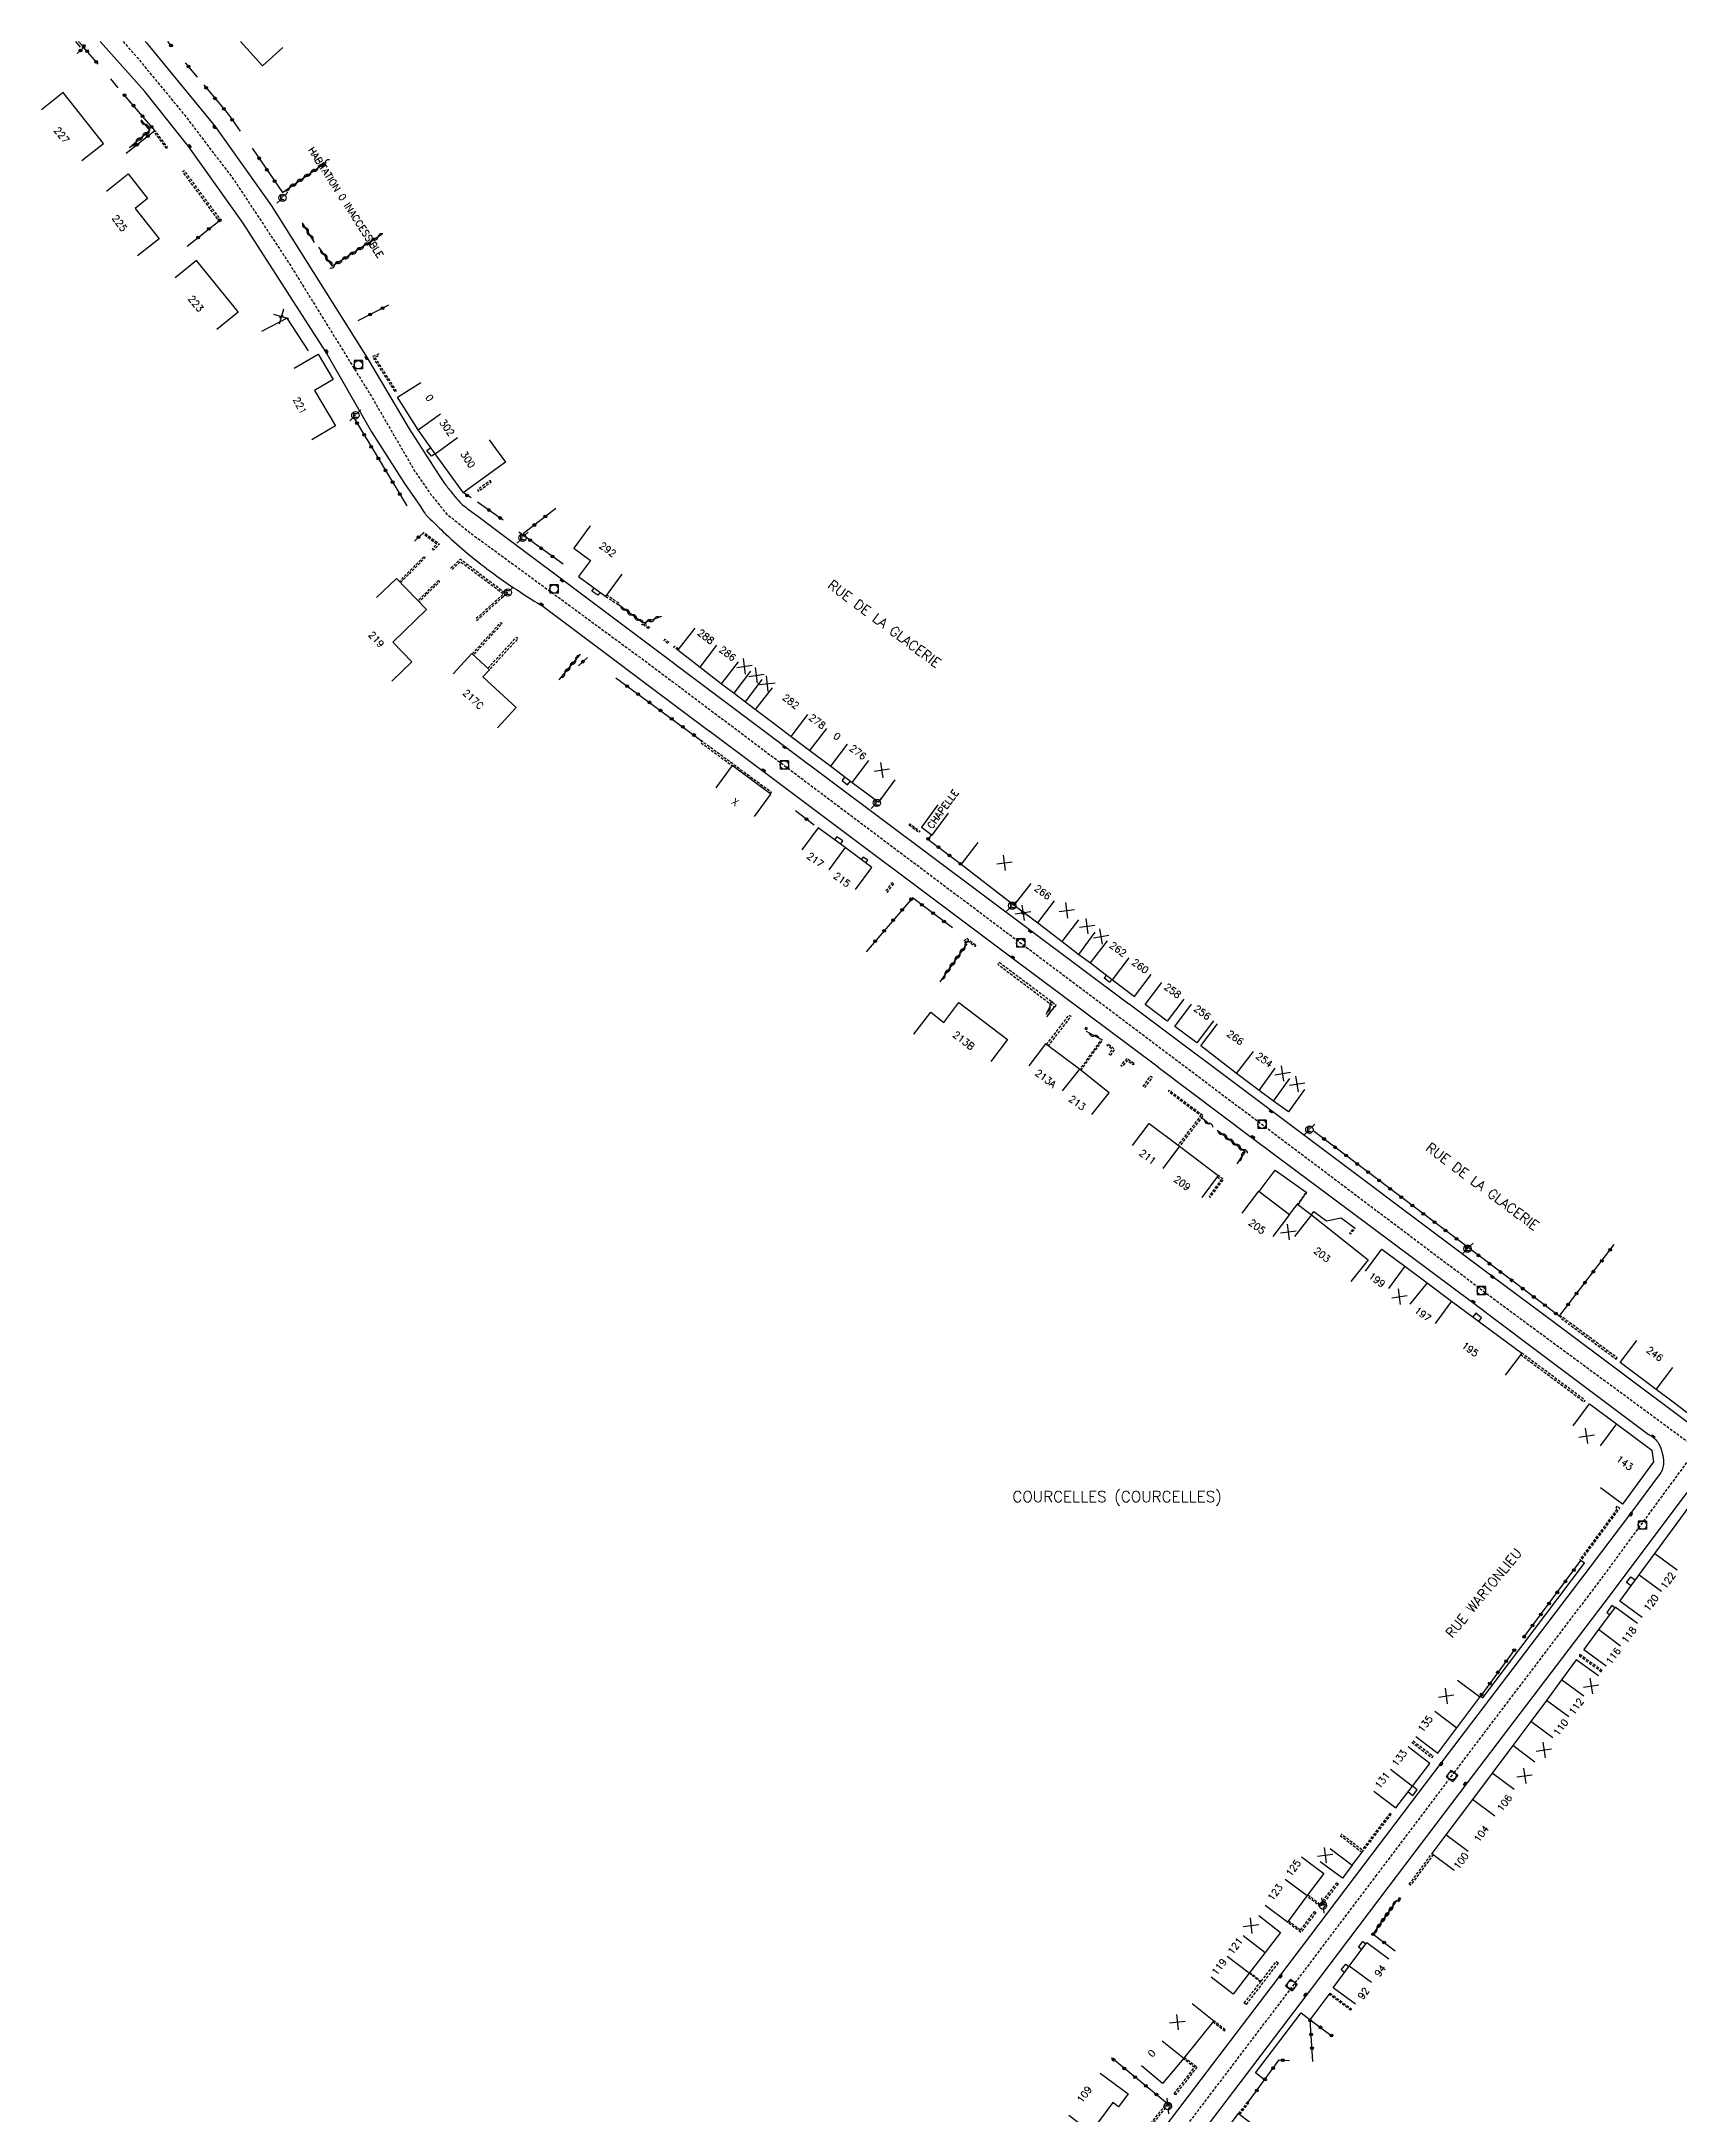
# Model space of a CAD drawing. Header units: millimetres. Extents: x 151000 to 152000, y 128000 to 129000.
# Drawn here: x 151269.2 to 151565.6, y 128624.9 to 129000 of the extents above; entities that cross this region are included whole.
import ezdxf
from ezdxf.enums import TextEntityAlignment as Align

# ---------------------------------------------------------------- set-up
doc = ezdxf.new("R2010")
doc.units = ezdxf.units.MM
doc.linetypes.add('DASHED', pattern=[0.75, 0.5, -0.25])
doc.layers.get('0').update_dxf_attribs({"linetype": 'CONTINUOUS'})
for name, color, linetype in [('W0001', 6, 'DASHED'), ('W0008', 7, 'CONTINUOUS'), ('W0100', 7, 'CONTINUOUS'), ('W0112', 1, 'DASHED'), ('W0310', 3, 'CONTINUOUS'), ('W0322', 7, 'CONTINUOUS'), ('W0330', 7, 'CONTINUOUS'), ('W0334', 7, 'CONTINUOUS'), ('W0400', 7, 'CONTINUOUS'), ('W0420', 7, 'CONTINUOUS'), ('W0471', 7, 'CONTINUOUS'), ('W0980', 7, 'CONTINUOUS'), ('W0984', 7, 'CONTINUOUS'), ('W0989', 7, 'CONTINUOUS'), ('W0991', 7, 'CONTINUOUS'), ('W1102', 7, 'CONTINUOUS')]:
    doc.layers.add(name, color=color, linetype=linetype)
doc.styles.get("Standard").update_dxf_attribs({"font": 'romans.shx', "width": 0.85})

# ---------------------------------------------------------------- blocks, each defined once
blk = doc.blocks.new('t991o')
at = {"color": 0, "linetype": 'Continuous'}
for p, q in [((-1, 1), (1, -1)), ((-1, -1), (1, 1))]:
    blk.add_line(p, q, dxfattribs=at)
blk = doc.blocks.new('t322o')
at = {"color": 0, "linetype": 'Continuous'}
for radius in [0.25, 0.15]:
    blk.add_circle((0, 0), radius, dxfattribs=at)
blk = doc.blocks.new('t310o')
at = {"color": 0, "linetype": 'Continuous'}
for centre, start, end in [((-0.5, 0.38), 216.8699, 323.1304), ((0.5, -0.37), 36.8699, 143.1303)]:
    blk.add_arc(centre, 0.625, start, end, dxfattribs=at)
blk = doc.blocks.new('T420')
for p, q in [((0.75, 0.75), (-0.75, 0.75)), ((-0.75, 0.75), (-0.75, -0.75)), ((0.75, 0.75), (0.75, -0.75)), ((0.75, -0.75), (-0.75, -0.75))]:
    blk.add_line(p, q)
blk.add_ellipse((0, 0), major_axis=(-0.53, 0.53), ratio=1, start_param=3.926991, end_param=10.210176)
blk = doc.blocks.new('T400')
for p, q in [((-0.15, 0.3), (0.15, 0.3)), ((-0.15, -0.25), (-0.15, 0.3)), ((-0.15, 0.15), (0.15, 0.15)), ((-0.15, 0), (0.15, 0)), ((0.15, 0.3), (0.15, -0.25)), ((-0.15, -0.15), (0.15, -0.15)), ((-0.15, -0.25), (-0.15, -0.3)), ((-0.15, -0.3), (0.15, -0.3)), ((0.15, -0.3), (0.15, -0.25))]:
    blk.add_line(p, q)
blk = doc.blocks.new('T471')
for p, q in [((-0.333334, 0.333334), (-0.333334, -0.333334)), ((-0.333334, 0.333334), (0.333334, 0.333334)), ((-0.333334, 0), (0, 0)), ((0.500001, 0.500001), (1.000002, 1.000002)), ((-0.500001, -0.500001), (-1.000002, -1.000002)), ((-0.333334, -0.333334), (0.333334, -0.333334))]:
    blk.add_line(p, q)
blk.add_ellipse((0, 0), major_axis=(0.471405, 0.471405), ratio=1, start_param=5.4977871438, end_param=11.780972451)
blk = doc.blocks.new('t330o')
at = {"color": 0, "linetype": 'Continuous'}
for p, q in [((0.25, -0.25), (-0.25, 0.25)), ((-0.25, -0.25), (0.25, 0.25)), ((-0.25, 0.25), (-0.25, -0.25)), ((0.25, 0.25), (-0.25, 0.25)), ((0.25, -0.25), (0.25, 0.25)), ((-0.25, -0.25), (0.25, -0.25)), ((-0.25, -0.25), (-0.25, -0.25))]:
    blk.add_line(p, q, dxfattribs=at)

msp = doc.modelspace()

# ---------------------------------------------------------------- linework, layer by layer
at = {"layer": 'W0001', "flags": 128}
for points in [[(151283.95, 129000), (151286.55, 128997.05), (151295.11, 128986.65), (151304.01, 128974.98), (151313.95, 128959.95), (151328.75, 128936.03), (151336.77, 128922.21), (151339.66, 128918.05), (151342.43, 128914.59), (151347.17, 128910.77), (151351.33, 128907.77), (151378.27, 128888.01), (151461.69, 128825.39), (151533.22, 128771.57), (151567.91, 128746.03), (151643.73, 128688.62), (151723.69, 128627.98), (151784.68, 128581.68), (151816.87, 128557.14), (151854.22, 128528.59), (151902.83, 128491.65), (151936.12, 128466.45), (151994.12, 128422.48), (152000, 128418.04)], [(151551.54, 128721.92), (151568.8, 128745.37)]]:
    msp.add_lwpolyline(points, dxfattribs=at)
at = {"layer": 'W0001'}
msp.add_lwpolyline([(151466.57, 128609.89), (151496.08, 128648.71), (151510.67, 128668.01), (151524.83, 128686.74), (151551.54, 128721.92)], dxfattribs=at)
at = {"layer": 'W0008', "flags": 128}
for points in [[(151320.63, 128943.85), (151305.69, 128967.12), (151295.87, 128980.95), (151287.87, 128990.96), (151279.84, 129000)], [(151340.43, 128925.4), (151339.78, 128924.96), (151338.95, 128926.01), (151339.64, 128926.51)], [(151370.28, 128900.31), (151369.9, 128899.79), (151368.8, 128900.55), (151369.21, 128901.1)], [(151359.65, 128897.99), (151390.14, 128875.14)], [(151471.26, 128814.38), (151444.83, 128834.15), (151399.77, 128867.92), (151389.95, 128875.25)], [(151414.58, 128866.91), (151414.08, 128866.25), (151415.06, 128865.46), (151415.58, 128866.15)], [(151413.76, 128854.77), (151414.19, 128855.36), (151413.13, 128856.11), (151412.72, 128855.55)], [(151418.35, 128851.37), (151418.73, 128851.88), (151417.89, 128852.42), (151417.55, 128851.96)], [(151461.91, 128831.07), (151461.51, 128830.55), (151462.53, 128829.77), (151462.93, 128830.29)], [(151489.56, 128791.92), (151492.42, 128795.79), (151498.03, 128791.78)], [(151499.04, 128787.67), (151499.46, 128788.26), (151501.71, 128786.6), (151504.35, 128787.14), (151506.72, 128785.37)], [(151529.29, 128768.4), (151529.78, 128769.07), (151528.75, 128769.92), (151528.21, 128769.2)], [(151553.09, 128718.92), (151567.02, 128737.47)], [(151556.86, 128720.53), (151556.01, 128721.16), (151556.8, 128722.21), (151557.64, 128721.59)]]:
    msp.add_lwpolyline(points, dxfattribs=at)
for points in [[(151287.96, 129000), (151288.18, 128999.75), (151300.63, 128984.6), (151310.79, 128970.23), (151328.13, 128942.77), (151335.72, 128929.88), (151341.17, 128921.47, 0.003835), (151342.14, 128920.02, 0.018725), (151342.35, 128919.73, 0.006691), (151343.71, 128918.03, 0.007863), (151344.92, 128916.63, 0.039247), (151345.33, 128916.22, 0.015766), (151346.48, 128915.34), (151348.13, 128914.13), (151351.38, 128911.7), (151363.54, 128902.6), (151403.65, 128872.46), (151448.22, 128839.11), (151465.97, 128825.88)], [(151320.59, 128943.88), (151328.92, 128929.35), (151334.91, 128920), (151337.76, 128915.86, 0.01599), (151338.55, 128914.64, 0.038701), (151338.93, 128914.17, 0.009648), (151339.22, 128913.88, 0.001076), (151341.91, 128911.29, 0.030022), (151349.8, 128904.59, 0.026203), (151359.64, 128897.98)], [(151466.01, 128825.89), (151491.77, 128806.54), (151531.9, 128776.44), (151543.18, 128768.06), (151567.19, 128750.12, 0.069827), (151568.01, 128749.66, 0.138141), (151568.49, 128749.62, 0.07314), (151569.24, 128749.88, 0.039748), (151570.47, 128750.64, 0.048805), (151571.17, 128751.28, 0.04224), (151571.83, 128752.14), (151576.01, 128757.49), (151594.56, 128781.33), (151614.52, 128807.77), (151621.71, 128817.48), (151665.51, 128876.62), (151691.43, 128911.22)], [(151471.27, 128814.41), (151488.34, 128801.57), (151528.23, 128771.81), (151538.2, 128764.27), (151559.93, 128748.02, -0.060489), (151561.16, 128747.14, -0.085685), (151561.81, 128746.3, -0.059459), (151562.48, 128744.57, -0.064503), (151562.69, 128742.87, -0.068573), (151562.52, 128741.71, -0.089815), (151562.11, 128740.9), (151556.72, 128733.65), (151549.46, 128724.02)]]:
    msp.add_lwpolyline(points, format="xyb", dxfattribs=at)
at = {"layer": 'W0008'}
msp.add_lwpolyline([(151549.46, 128724.02), (151522.62, 128688.73), (151508.41, 128670.01), (151493.77, 128650.67), (151464.23, 128611.78)], dxfattribs=at)
msp.add_lwpolyline([(151684.53, 128622.19), (151658.36, 128587.44), (151638.53, 128560.88), (151621.66, 128537.76), (151593.83, 128500.06), (151589.64, 128494.4, -0.10763), (151584.47, 128489.61, -0.152101), (151571.01, 128485.74), (151541.27, 128485.75), (151510.77, 128485.77), (151466.37, 128485.8), (151431.36, 128485.86), (151397.19, 128485.86), (151384.64, 128485.83, -0.594789), (151380.97, 128491.73), (151407.8, 128527.38), (151429.68, 128556.32), (151440.11, 128570.1), (151468.95, 128608.07), (151498.47, 128646.9), (151513.06, 128666.2), (151527.22, 128684.92), (151553.09, 128718.92)], format="xyb", dxfattribs=at)
at = {"layer": 'W0100', "flags": 128}
for points in [[(151305.2, 129000), (151309.17, 128995.59), (151312.89, 128998.93)], [(151276.5, 128978.45), (151280.41, 128981.56), (151273.11, 128990.74), (151269.19, 128987.63)], [(151280.98, 128972.93), (151284.91, 128976.02), (151288.41, 128971.56), (151286.17, 128969.8), (151290.5, 128964.29), (151286.57, 128961.2)], [(151300.92, 128947.92), (151304.8, 128951.08), (151297.24, 128960.37), (151293.36, 128957.22)], [(151314.93, 128940.88), (151319.24, 128943.42), (151321.95, 128938.83), (151318.63, 128936.87), (151322.41, 128930.47), (151318.1, 128927.93)], [(151345.54, 128918.3), (151340.43, 128925.4), (151337.33, 128929.72), (151333.6, 128935.63), (151337.82, 128938.3)], [(151350.21, 128927.9), (151353.14, 128923.85), (151345.52, 128918.34)], [(151368.51, 128912.34), (151365.54, 128908.31), (151368.54, 128906.11), (151366.38, 128903.18), (151371.29, 128899.57), (151374.25, 128903.6)], [(151329.84, 128899.39), (151333.45, 128902.85), (151338.89, 128897.19), (151332.76, 128891.29), (151336.2, 128887.72), (151332.59, 128884.25)], [(151387.42, 128893.85), (151384.36, 128889.89), (151388.37, 128886.8), (151392.26, 128883.78), (151394.52, 128882.09), (151396.6, 128880.53), (151398.41, 128879.12), (151401.8, 128876.58), (151404.88, 128874.24), (151408.26, 128871.7), (151412.01, 128868.87), (151415.87, 128865.93), (151420.71, 128862.35), (151423.68, 128866.37)], [(151351.7, 128875.8), (151355.1, 128879.47), (151349.08, 128885.05), (151350.26, 128886.31), (151347.08, 128889.27), (151343.68, 128885.6)], [(151398.22, 128859.79), (151401.2, 128863.81), (151394.19, 128868.99), (151391.22, 128864.97)], [(151431.39, 128861.85), (151428.41, 128857.84), (151430.36, 128856.38), (151433.35, 128860.39)], [(151416.47, 128846.53), (151419.45, 128850.55), (151414.64, 128854.13), (151409.76, 128857.73), (151406.79, 128853.71)], [(151438.66, 128855.07), (151435.6, 128851.12), (151445.22, 128843.7), (151449.51, 128840.49), (151453.87, 128837.12), (151456.94, 128834.77), (151459.03, 128833.27), (151463.01, 128830.23), (151466.98, 128827.19), (151470.02, 128831.16)], [(151475.92, 128826.72), (151472.92, 128822.72), (151468.89, 128825.75), (151471.9, 128829.74)], [(151427.07, 128820.35), (151430.1, 128824.33), (151432.48, 128822.51), (151435.19, 128826.08), (151443.98, 128819.4), (151440.96, 128815.42)], [(151481.27, 128822.79), (151478.27, 128818.79), (151474.28, 128821.78), (151477.28, 128825.78)], [(151497.76, 128810.36), (151494.82, 128806.32), (151492.13, 128808.28), (151489.53, 128810.16), (151485.44, 128813.28), (151478.96, 128818.26), (151482.01, 128822.22)], [(151459.26, 128805.83), (151462.39, 128809.73), (151457.02, 128814.03), (151450.85, 128818.63), (151447.86, 128814.62)], [(151466.65, 128800.22), (151469.66, 128804.2), (151475.12, 128800.08), (151482.15, 128794.79), (151479.15, 128790.8)], [(151486.45, 128788), (151489.47, 128791.98), (151495.06, 128787.74), (151496.48, 128789.61), (151499.04, 128787.67), (151509.24, 128779.57), (151506.13, 128775.65)], [(151508.76, 128777.46), (151511.74, 128781.48), (151515.92, 128778.37), (151519.94, 128775.38), (151524.37, 128772.04), (151537.05, 128762.67), (151534.08, 128758.65)], [(151570.37, 128761.98), (151574.36, 128758.96), (151568.27, 128750.92), (151564.21, 128753.98), (151561.4, 128756.06), (151554.88, 128760.97), (151557.89, 128764.97)], [(151546.36, 128749.49), (151549.33, 128753.51), (151554.23, 128749.89), (151560.59, 128745.09), (151560.91, 128742.97), (151555.31, 128735.31), (151551.28, 128738.26)], [(151558.84, 128714.8), (151554.82, 128717.77), (151558.33, 128722.53), (151561.14, 128726.4), (151565.82, 128732.82), (151568.84, 128736.93), (151571.11, 128737.3), (151578.02, 128732.31), (151575.09, 128728.25)]]:
    msp.add_lwpolyline(points, dxfattribs=at)
for points in [[(151312.78, 128950.4), (151312.87, 128950.22), (151312.43, 128949.98), (151312.33, 128950.16)], [(151446.93, 128842.04), (151447.13, 128842.3), (151446.66, 128842.64), (151446.47, 128842.38)]]:
    msp.add_lwpolyline(points, close=True, dxfattribs=at)
at = {"layer": 'W0100'}
for points in [[(151557.99, 128713.72), (151553.99, 128716.72), (151550.93, 128712.64), (151548.29, 128709.05), (151552.32, 128706.09)], [(151550.94, 128704.24), (151546.89, 128707.18), (151544.25, 128703.54), (151541.52, 128699.81), (151538.69, 128696.02), (151535.43, 128691.66), (151531.7, 128686.67), (151528.14, 128681.87), (151523.33, 128675.47), (151520.81, 128672.11), (151524.8, 128669.11)], [(151517.87, 128693.3), (151521.86, 128690.29), (151525.3, 128694.86), (151529.45, 128700.41), (151525.45, 128703.4)], [(151510.32, 128683.41), (151514.29, 128680.37), (151517.3, 128684.31), (151520.44, 128688.38), (151516.49, 128691.43)], [(151502.37, 128673.02), (151506.38, 128670.03), (151504.6, 128667.64), (151500.59, 128670.63)], [(151497.22, 128671.52), (151501.23, 128668.53), (151498.23, 128664.5), (151494.64, 128659.71), (151490.64, 128662.71)], [(151489.46, 128660.88), (151493.41, 128657.8), (151490.6, 128654.2), (151487.72, 128650.44), (151484.84, 128646.68), (151480.87, 128649.72)], [(151506.96, 128644.84), (151502.93, 128647.8), (151505.83, 128651.75), (151509.03, 128656.02), (151513.03, 128653.03)], [(151477.44, 128644.98), (151481.33, 128641.84), (151475.9, 128635.1), (151472.06, 128630.49), (151468.22, 128633.68)], [(151460.76, 128632.36), (151465.81, 128628.62), (151464.07, 128626.28), (151463.04, 128627.04), (151459.11, 128621.72), (151455.09, 128624.7)], [(151480.21, 128609.39), (151476.21, 128612.39), (151481.04, 128618.83), (151485.81, 128625.1), (151489.79, 128622.07)]]:
    msp.add_lwpolyline(points, dxfattribs=at)
at = {"layer": 'W0112'}
for p, q in [((151458.16, 128821.6), (151457.99, 128821.35)), ((151458.27, 128821.16), (151457.99, 128821.35)), ((151458.44, 128821.4), (151458.16, 128821.6)), ((151458.44, 128821.4), (151458.27, 128821.16))]:
    msp.add_line(p, q, dxfattribs=at)
at = {"layer": 'W0112', "flags": 128}
for points in [[(151291.74, 128980.69), (151291.98, 128980.87), (151289.79, 128983.83), (151289.55, 128983.65)], [(151301.57, 128967.75), (151301.33, 128967.57), (151294.75, 128976.46), (151295, 128976.64)], [(151350.54, 128920.29), (151350.36, 128920.53), (151348.08, 128918.86), (151348.26, 128918.61)], [(151340.14, 128907.98), (151339.92, 128908.19), (151340.75, 128909.03), (151338.22, 128910.93), (151338.4, 128911.17), (151341.21, 128909.06)], [(151341.04, 128902.46), (151341.25, 128902.24), (151337.52, 128898.62), (151337.32, 128898.83)], [(151378.36, 128894.22), (151378.54, 128894.47), (151379.25, 128893.94), (151379.07, 128893.7)], [(151381.85, 128891.61), (151382.04, 128891.84), (151382.7, 128891.29), (151382.51, 128891.06)], [(151426.21, 128858.19), (151426.39, 128858.42), (151428.14, 128857.08), (151427.96, 128856.84)], [(151438.3, 128836.46), (151438.12, 128836.22), (151436.65, 128837.34), (151436.28, 128836.98), (151436.07, 128837.2), (151436.62, 128837.74)], [(151462.61, 128816.57), (151462.36, 128816.74), (151462.94, 128817.6), (151462, 128818.4), (151462.2, 128818.63), (151463.34, 128817.65)], [(151466.92, 128815.05), (151466.74, 128814.81), (151465.68, 128815.58), (151464.75, 128814.51), (151464.53, 128814.71), (151465.63, 128815.98)], [(151475.12, 128800.08), (151474.88, 128800.26), (151478.99, 128805.59), (151473.11, 128810), (151473.29, 128810.24), (151479.41, 128805.65)], [(151505.88, 128784.38), (151506.08, 128784.21), (151506.93, 128785.2), (151506.72, 128785.37)], [(151554.13, 128761.58), (151554.31, 128761.82), (151544.18, 128769.35), (151544, 128769.11)], [(151554.28, 128734.95), (151554.1, 128734.71), (151554.36, 128734.51), (151547.55, 128725.28), (151547.79, 128725.1), (151554.78, 128734.57)]]:
    msp.add_lwpolyline(points, close=True, dxfattribs=at)
for points in [[(151330.26, 128943.45), (151329.08, 128942.98), (151333.16, 128936.62), (151333.41, 128936.78), (151329.53, 128942.84), (151330.37, 128943.17)], [(151334.18, 128902.1), (151338.65, 128906.61), (151338.44, 128906.82), (151333.96, 128902.31)], [(151347.93, 128895.2), (151353.27, 128900.06), (151344.96, 128906.3), (151343.29, 128904.68), (151343.5, 128904.46), (151344.98, 128905.91), (151352.8, 128900.04), (151347.73, 128895.43)], [(151371.29, 128899.57), (151373.56, 128898.11), (151373.72, 128898.36), (151371.47, 128899.81)], [(151347.16, 128889.19), (151352.33, 128894.88), (151352.54, 128894.69), (151347.37, 128889)], [(151349.96, 128886.59), (151355.16, 128892.22), (151355.44, 128891.96), (151350.24, 128886.34)], [(151384.37, 128889.85), (151383.65, 128890.35), (151383.83, 128890.6), (151384.55, 128890.09)], [(151401.11, 128863.87), (151401.29, 128864.12), (151388.61, 128873.44), (151388.43, 128873.19), (151394.18, 128868.97)], [(151422.21, 128846), (151423.41, 128847.56), (151423.11, 128847.8), (151421.91, 128846.23)], [(151441.44, 128846.62), (151445.22, 128843.7)], [(151451.14, 128823.53), (151452.79, 128825.6), (151452.72, 128825.66), (151442.5, 128833.34), (151442.25, 128833.02), (151452.47, 128825.34)], [(151451.05, 128818.48), (151455.16, 128823.84), (151455.46, 128823.61), (151451.35, 128818.25)], [(151452.47, 128825.34), (151451.07, 128823.59)], [(151457.28, 128813.82), (151461.22, 128819.29), (151461.01, 128819.45), (151457.07, 128813.98)], [(151468.53, 128810.93), (151469.89, 128812.78), (151470.18, 128812.57), (151468.81, 128810.72)], [(151481.98, 128794.55), (151482.67, 128794.05), (151480.47, 128791.05), (151480.72, 128790.87), (151483.1, 128794.12), (151482.15, 128794.79)], [(151496.6, 128789.52), (151498.14, 128791.7), (151498.03, 128791.78), (151496.49, 128789.6)], [(151536.86, 128762.41), (151548.36, 128753.86), (151548.54, 128754.1), (151537.05, 128762.67)], [(151517.14, 128692.28), (151520.81, 128689.44), (151521.01, 128689.71), (151517.28, 128692.51)]]:
    msp.add_lwpolyline(points, dxfattribs=at)
at = {"layer": 'W0112'}
for points in [[(151551.63, 128705.19), (151547.57, 128708.14), (151547.42, 128707.95), (151551.49, 128704.99)], [(151504.19, 128675.39), (151508.18, 128672.34), (151513.43, 128679.19), (151513.19, 128679.38), (151508.13, 128672.76), (151504.37, 128675.63)], [(151521.05, 128671.93), (151516.94, 128666.38), (151516.7, 128666.56), (151520.81, 128672.11)], [(151498.35, 128664.65), (151500.59, 128662.92), (151503.6, 128666.82), (151503.84, 128666.64), (151500.64, 128662.5), (151498.17, 128664.41)], [(151494.82, 128659.95), (151497.03, 128658.27), (151499.57, 128661.62), (151499.81, 128661.44), (151497.09, 128657.85), (151494.64, 128659.71)], [(151487.84, 128650.6), (151489.9, 128649), (151492.65, 128652.57), (151492.96, 128652.32), (151487.17, 128644.8), (151486.85, 128645.04), (151489.79, 128648.86), (151487.72, 128650.45)], [(151506.15, 128643.73), (151502.22, 128646.63), (151502.38, 128646.85), (151506.3, 128643.94)], [(151481.2, 128641.68), (151483.26, 128640.03), (151483.39, 128640.21), (151481.33, 128641.84)], [(151476, 128635.22), (151478.27, 128633.48), (151474.39, 128628.45), (151474.15, 128628.64), (151477.85, 128633.42), (151475.81, 128634.99)], [(151486.05, 128624.92), (151487.69, 128627.01), (151487.46, 128627.2), (151485.81, 128625.1)]]:
    msp.add_lwpolyline(points, dxfattribs=at)
for points in [[(151514.8, 128663.44), (151515.15, 128663.94), (151514.9, 128664.11), (151514.55, 128663.62)], [(151473.04, 128626.73), (151468.31, 128620.69), (151468.08, 128620.87), (151472.8, 128626.91)]]:
    msp.add_lwpolyline(points, close=True, dxfattribs=at)
at = {"layer": 'W0310', "flags": 128}
for points in [[(151276.23, 128998.97), (151275.39, 129000)], [(151285.12, 128980.83), (151288.82, 128983.93), (151287.22, 128985.82)], [(151312.81, 128972.67), (151320.73, 128978.14)], [(151318.63, 128963.6), (151316.41, 128967.17)], [(151330.8, 128965.09), (151321.88, 128959.33), (151319.4, 128962.78)], [(151381.39, 128895.95), (151378.09, 128894.74), (151373.56, 128898.11)], [(151362.89, 128884.5), (151366.72, 128889.13)], [(151436.64, 128836.71), (151431.78, 128829.86)], [(151451.8, 128825.59), (151450.96, 128823.96)], [(151460.97, 128819.38), (151458.31, 128820.83)], [(151479.21, 128805.21), (151480.54, 128804.08)], [(151481.92, 128802.99), (151486.98, 128799.16), (151485.52, 128796.93)]]:
    msp.add_lwpolyline(points, dxfattribs=at)
at = {"layer": 'W0310'}
msp.add_lwpolyline([(151510.15, 128657.52), (151514.5, 128663.69)], dxfattribs=at)
at = {"layer": 'W0322', "flags": 128}
for points in [[(151279.45, 128995.91), (151276.88, 128998.91), (151275.67, 128997.85)], [(151276.68, 128999.12), (151275.91, 129000)], [(151291.99, 129000), (151292.81, 128999.05)], [(151295.21, 128996.16), (151297.38, 128993.55)], [(151283.09, 128991.61), (151281.72, 128993.23)], [(151298.55, 128992.13), (151303.05, 128986.78), (151305.13, 128983.75)], [(151284.55, 128979.77), (151289.68, 128983.86), (151284.17, 128990.37)], [(151307.3, 128980.71), (151312.81, 128972.67)], [(151295.57, 128962.97), (151301.57, 128967.75)], [(151332.02, 128952.28), (151326.44, 128949.47)], [(151325.65, 128932), (151335.32, 128915.95)], [(151346.95, 128917.42), (151345.54, 128918.3)], [(151352.75, 128913.39), (151348.12, 128916.66)], [(151362.29, 128915.5), (151356.4, 128910.98)], [(151338.4, 128911.17), (151336.72, 128909.58)], [(151363.58, 128905.41), (151355.59, 128911.23)], [(151367.99, 128888.55), (151366.38, 128887.02)], [(151373.15, 128884.84), (151388.58, 128873.54)], [(151409.03, 128858.21), (151405.62, 128860.77)], [(151430.21, 128856.41), (151429.59, 128855.67), (151435.6, 128851.12)], [(151434.03, 128839.59), (151426.82, 128845.05), (151418.43, 128835.3)], [(151544.02, 128769.21), (151499.29, 128802.91)], [(151543.93, 128769.46), (151553.8, 128782.34)]]:
    msp.add_lwpolyline(points, dxfattribs=at)
at = {"layer": 'W0322'}
for points in [[(151537.5, 128711.35), (151547.77, 128725.11)], [(151535.71, 128708.93), (151529.45, 128700.41)], [(151510.15, 128657.52), (151514.13, 128654.5)], [(151499.25, 128634.5), (151498.77, 128642.05), (151502.75, 128639.09)], [(151472.89, 128626.91), (151462.81, 128635.13)], [(151487.56, 128627.12), (151493.16, 128634.77), (151495.05, 128634.65)]]:
    msp.add_lwpolyline(points, dxfattribs=at)
at = {"layer": 'W0330', "flags": 128}
msp.add_lwpolyline([(151317.52, 128944), (151313.66, 128949.92), (151309.01, 128947.49)], dxfattribs=at)
at = {"layer": 'W0334'}
for points in [[(151529.61, 128700.62), (151530.04, 128700.28), (151548.4, 128724.64), (151547.79, 128725.1)], [(151553.88, 128716.58), (151553.34, 128716.98), (151552.43, 128715.74), (151552.96, 128715.35)], [(151516.51, 128683.28), (151517.36, 128682.63), (151518.13, 128683.64), (151517.28, 128684.29)], [(151506.38, 128670.03), (151508.18, 128672.34)], [(151508.07, 128654.74), (151507.51, 128655.15), (151508.29, 128656.21), (151508.85, 128655.79)], [(151504.99, 128650.61), (151504.4, 128651.04), (151505.2, 128652.1), (151505.78, 128651.68)], [(151490.53, 128631.18), (151488.9, 128632.45), (151497.12, 128643.27), (151498.77, 128642.05), (151502.22, 128646.63)]]:
    msp.add_lwpolyline(points, dxfattribs=at)
at = {"layer": 'W1102'}
for p, q in [((151337.33, 128929.72), (151341.4, 128932.63)), ((151340.43, 128925.4), (151344.49, 128928.32)), ((151388.37, 128886.8), (151391.43, 128890.75)), ((151392.26, 128883.78), (151395.33, 128887.73)), ((151394.52, 128882.09), (151397.53, 128886.08)), ((151396.6, 128880.53), (151399.61, 128884.52)), ((151398.41, 128879.12), (151401.48, 128883.07)), ((151404.88, 128874.24), (151407.9, 128878.22)), ((151408.26, 128871.7), (151411.28, 128875.69)), ((151412.01, 128868.87), (151415.03, 128872.85)), ((151415.87, 128865.93), (151418.9, 128869.91)), ((151414.64, 128854.13), (151411.65, 128850.12)), ((151445.22, 128843.7), (151448.28, 128847.66)), ((151449.51, 128840.49), (151452.51, 128844.49)), ((151453.87, 128837.12), (151456.93, 128841.08)), ((151456.94, 128834.77), (151459.86, 128838.83)), ((151459.03, 128833.27), (151462.07, 128837.24)), ((151463.01, 128830.23), (151466.04, 128834.2)), ((151485.44, 128813.28), (151488.49, 128817.25)), ((151457.02, 128814.03), (151453.89, 128810.12)), ((151489.53, 128810.16), (151492.46, 128814.21)), ((151492.13, 128808.28), (151495.07, 128812.33)), ((151475.12, 128800.08), (151472.1, 128796.09)), ((151495.06, 128787.74), (151492.04, 128783.76)), ((151499.04, 128787.67), (151495.93, 128783.75)), ((151515.92, 128778.37), (151512.94, 128774.36)), ((151519.94, 128775.38), (151516.78, 128771.5)), ((151524.37, 128772.04), (151521.36, 128768.04)), ((151561.4, 128756.06), (151564.41, 128760.05)), ((151554.23, 128749.89), (151551.22, 128745.9)), ((151561.14, 128726.4), (151565.19, 128723.46)), ((151558.33, 128722.53), (151562.37, 128719.59)), ((151554.93, 128709.64), (151550.93, 128712.64)), ((151548.3, 128700.6), (151544.25, 128703.54)), ((151545.55, 128696.86), (151541.52, 128699.81)), ((151521.3, 128697.86), (151525.3, 128694.86)), ((151542.69, 128693.03), (151538.69, 128696.02)), ((151539.44, 128688.67), (151535.43, 128691.66)), ((151513.33, 128687.35), (151517.3, 128684.31)), ((151535.7, 128683.68), (151531.7, 128686.67)), ((151532.16, 128678.89), (151528.14, 128681.87)), ((151527.35, 128672.5), (151523.33, 128675.47)), ((151494.22, 128667.48), (151498.23, 128664.5)), ((151486.65, 128657.27), (151490.6, 128654.2)), ((151509.86, 128648.79), (151505.83, 128651.75)), ((151472.01, 128638.24), (151475.9, 128635.1))]:
    msp.add_line(p, q, dxfattribs=at)
at = {"layer": 'W1102', "flags": 128}
msp.add_lwpolyline([(151487.72, 128650.44), (151483.75, 128653.48)], dxfattribs=at)

# ---------------------------------------------------------------- block references
at = {"layer": 'W0310'}
for p, rotation in [((151287.51, 128982.83), 39.82799081766893), ((151287.91, 128985), 130.1947209608657), ((151288.71, 128983.83), 39.82799081766893), ((151286.31, 128981.83), 39.82799081766893), ((151316.66, 128975.33), 34.63828301480715), ((151317.94, 128976.22), 34.63828301480715), ((151319.22, 128977.1), 34.63828301480715), ((151320.51, 128977.99), 34.63828301480715), ((151314.09, 128973.56), 34.63828301480715), ((151315.37, 128974.44), 34.63828301480715), ((151316.98, 128966.25), 121.9527964821599), ((151317.81, 128964.93), 121.9527964821599), ((151328.79, 128963.8), 212.8597768006983), ((151330.1, 128964.64), 212.8597768006983), ((151320.31, 128961.51), 125.6194467230647), ((151321.22, 128960.24), 125.6194467230647), ((151323.55, 128960.41), 212.8597768006983), ((151324.86, 128961.26), 212.8597768006983), ((151326.17, 128962.1), 212.8597768006983), ((151327.48, 128962.95), 212.8597768006983), ((151322.24, 128959.56), 212.8597768006983), ((151374.81, 128897.18), 143.3618735452267), ((151376.06, 128896.25), 143.3618735452267), ((151377.32, 128895.32), 143.3618735452267), ((151378.65, 128894.94), 200.09996679823), ((151380.11, 128895.48), 200.09996679823), ((151363.89, 128885.7), 50.40869043891908), ((151364.88, 128886.9), 50.40869043891908), ((151365.87, 128888.1), 50.40869043891908), ((151436.29, 128836.23), 234.7014822909264), ((151433.59, 128832.41), 234.7014822909264), ((151434.49, 128833.68), 234.7014822909264), ((151435.39, 128834.95), 234.7014822909264), ((151432.68, 128831.13), 234.7014822909264), ((151451.68, 128825.35), 242.6741813687725), ((151459.68, 128820.08), 151.4570084554715), ((151480.39, 128804.2), 319.436417779676), ((151482.89, 128802.26), 322.8684033681368), ((151484.13, 128801.32), 322.8684033681368), ((151485.38, 128800.38), 322.8684033681368), ((151486.62, 128799.44), 322.8684033681368), ((151486.37, 128798.24), 236.6840695920088), ((151512.31, 128660.58), 54.77968054085244), ((151513.03, 128661.6), 54.77968054085244), ((151513.75, 128662.62), 54.77968054085244), ((151510.87, 128658.54), 54.77968054085244), ((151511.59, 128659.56), 54.77968054085244)]:
    msp.add_blockref('t310o', p, dxfattribs=dict(at, rotation=rotation))
at = {"layer": 'W0322'}
for p, rotation in [((151276.24, 128998.37), 12.08377254110023), ((151277.46, 128998.23), 130.5824546259427), ((151292.64, 128999.25), 310.6178162404426), ((151279.09, 128996.33), 130.5824546259427), ((151295.79, 128995.47), 309.6999959187531), ((151298.98, 128991.62), 310.0524809592914), ((151284.23, 128990.29), 130.2869557486236), ((151285.85, 128988.39), 130.2869557486236), ((151300.59, 128989.71), 310.0524809592914), ((151302.19, 128987.8), 310.0524809592914), ((151287.47, 128986.48), 130.2869557486236), ((151288.46, 128982.88), 38.53085489866767), ((151289.08, 128984.57), 130.2869557486236), ((151303.71, 128985.81), 304.5020461349542), ((151286.5, 128981.33), 38.53085489866767), ((151308.57, 128978.86), 304.422209787981), ((151309.98, 128976.79), 304.422209787981), ((151311.39, 128974.73), 304.422209787981), ((151297.53, 128964.53), 38.49939188528244), ((151299.48, 128966.08), 38.49939188528244), ((151301.44, 128967.64), 38.49939188528244), ((151328.67, 128950.59), 206.7768093902157), ((151330.9, 128951.72), 206.7768093902157), ((151326.29, 128930.94), 301.0703361313326), ((151327.58, 128928.8), 301.0703361313326), ((151328.87, 128926.66), 301.0703361313326), ((151330.16, 128924.52), 301.0703361313326), ((151331.45, 128922.38), 301.0703361313326), ((151332.74, 128920.24), 301.0703361313326), ((151334.03, 128918.1), 301.0703361313326), ((151346.21, 128917.85), 12.08377254110023), ((151350.16, 128915.22), 144.8150611238215), ((151352.21, 128913.77), 144.8150611238215), ((151358.38, 128912.5), 217.4972902637901), ((151360.37, 128914.03), 217.4972902637901), ((151337.43, 128910.29), 301.0703361313326), ((151357.61, 128909.75), 143.9115642257348), ((151359.63, 128908.28), 143.9115642257348), ((151361.65, 128906.81), 143.9115642257348), ((151367.15, 128887.78), 12.08377254110023), ((151375.17, 128883.36), 323.8019699500117), ((151377.19, 128881.88), 323.8019699500117), ((151379.2, 128880.41), 323.8019699500117), ((151381.22, 128878.93), 323.8019699500117), ((151383.24, 128877.45), 323.8019699500117), ((151385.26, 128875.98), 323.8019699500117), ((151387.27, 128874.5), 323.8019699500117), ((151407.63, 128859.27), 143.1698697619775), ((151429.65, 128855.74), 230.069265342156), ((151431.5, 128854.21), 322.6380504921779), ((151433.49, 128852.69), 322.6380504921779), ((151435.48, 128851.18), 322.6380504921779), ((151426.58, 128844.78), 229.3093217814263), ((151423.32, 128840.99), 229.3093217814263), ((151424.95, 128842.89), 229.3093217814263), ((151428.52, 128843.76), 142.8343751403473), ((151430.52, 128842.25), 142.8343751403473), ((151432.51, 128840.74), 142.8343751403473), ((151420.06, 128837.2), 229.3093217814263), ((151421.69, 128839.09), 229.3093217814263), ((151501.28, 128801.41), 143.0043485227137), ((151503.28, 128799.9), 143.0043485227137), ((151505.28, 128798.4), 143.0043485227137), ((151507.27, 128796.89), 143.0043485227137), ((151509.27, 128795.39), 143.0043485227137), ((151511.27, 128793.89), 143.0043485227137), ((151513.26, 128792.38), 143.0043485227137), ((151515.26, 128790.88), 143.0043485227137), ((151517.26, 128789.37), 143.0043485227137), ((151519.25, 128787.87), 143.0043485227137), ((151521.25, 128786.36), 143.0043485227137), ((151523.25, 128784.86), 143.0043485227137), ((151525.24, 128783.35), 143.0043485227137), ((151527.24, 128781.85), 143.0043485227137), ((151529.24, 128780.35), 143.0043485227137), ((151553.05, 128781.37), 52.55225053857515), ((151531.23, 128778.84), 143.0043485227137), ((151533.23, 128777.34), 143.0043485227137), ((151550.01, 128777.4), 52.55225053857515), ((151551.53, 128779.38), 52.55225053857515), ((151535.23, 128775.83), 143.0043485227137), ((151537.22, 128774.33), 143.0043485227137), ((151539.22, 128772.82), 143.0043485227137), ((151546.97, 128773.43), 52.55225053857515), ((151548.49, 128775.41), 52.55225053857515), ((151541.22, 128771.32), 143.0043485227137), ((151543.21, 128769.82), 143.0043485227137), ((151545.45, 128771.44), 52.55225053857515), ((151544.98, 128721.37), 53.26252465912886), ((151546.48, 128723.37), 53.26252465912886), ((151541.99, 128717.36), 53.26252465912886), ((151543.49, 128719.37), 53.26252465912886), ((151539, 128713.36), 53.26252465912886), ((151540.5, 128715.36), 53.26252465912886), ((151537.5, 128711.35), 53.26252465912886), ((151534.23, 128706.92), 233.7077371057679), ((151535.71, 128708.93), 233.7077371057679), ((151531.27, 128702.89), 233.7077371057679), ((151532.75, 128704.9), 233.7077371057679), ((151529.79, 128700.87), 233.7077371057679), ((151510.15, 128657.52), 322.8038308059379), ((151512.14, 128656.01), 322.8038308059379), ((151498.78, 128641.87), 93.64049290087702), ((151498.94, 128639.38), 93.64049290087702), ((151500.64, 128640.66), 323.3901064313649), ((151502.65, 128639.17), 323.3901064313649), ((151463.2, 128634.81), 140.8071239326499), ((151493.8, 128634.73), 356.191887191707), ((151499.1, 128636.88), 93.64049290087702), ((151465.14, 128633.23), 140.8071239326499), ((151467.08, 128631.65), 140.8071239326499), ((151490.59, 128631.25), 53.84545707213893), ((151492.06, 128633.27), 53.84545707213893), ((151469.02, 128630.07), 140.8071239326499), ((151470.95, 128628.49), 140.8071239326499), ((151472.89, 128626.91), 140.8071239326499), ((151489.11, 128629.23), 53.84545707213893)]:
    msp.add_blockref('t322o', p, dxfattribs=dict(at, rotation=rotation))
at = {"layer": 'W0330', "rotation": 77.02703999999999}
msp.add_blockref('t330o', (151276.86, 128999.09), dxfattribs=at)
at = {"layer": 'W0400'}
for p, rotation in [((151300.54, 128984.5), 212.9267229679455), ((151296.01, 128981.01), 37.42011069451938), ((151320.74, 128943.9), 31.51206279251459), ((151328, 128942.73), 207.513505085013), ((151363.41, 128902.47), 235.5606502256619), ((151359.7, 128898.12), 56.91587907335886), ((151403.6, 128872.34), 234.4121136587232), ((151399.9, 128868.1), 52.33324483817533), ((151448.12, 128838.99), 233.6506668693427), ((151444.96, 128834.27), 51.73816336645599), ((151491.66, 128806.41), 233.9136282537941), ((151488.44, 128801.74), 56.17297284099206), ((151531.72, 128776.47), 230.1742693456402), ((151528.31, 128771.95), 54.33798970095417), ((151560.84, 128747.56), 55.49674682929267), ((151556.81, 128733.51), 141.5063167545539), ((151522.46, 128688.3), 142.8136458635893), ((151526.82, 128684.72), 142.8136458635893), ((151493.38, 128649.88), 142.7616326939274), ((151497.92, 128646.49), 142.7616326939274)]:
    msp.add_blockref('T400', p, dxfattribs=dict(at, rotation=rotation))
at = {"layer": 'W0420'}
for p in [(151326.54, 128941.5), (151361.95, 128900.95), (151403.6, 128869.1), (151446.36, 128836.85), (151490.06, 128804.08), (151529.73, 128773.96), (151558.89, 128731.53)]:
    msp.add_blockref('T420', p, dxfattribs=at)
for p, rotation in [((151524.42, 128686.17), 52.90316678125782), ((151495.37, 128648.32), 52.78624507200823)]:
    msp.add_blockref('T420', p, dxfattribs=dict(at, rotation=rotation))
at = {"layer": 'W0471'}
for p in [(151312.8, 128971.71), (151326, 128932.35), (151356.24, 128910.2), (151353.57, 128900.3), (151420.35, 128862.23), (151444.85, 128843.62), (151498.63, 128803.09), (151527.24, 128781.56)]:
    msp.add_blockref('T471', p, dxfattribs=at)
for p, rotation in [((151501.08, 128662.7), 232.3189330389949), ((151473.03, 128626.41), 230.276885199576)]:
    msp.add_blockref('T471', p, dxfattribs=dict(at, rotation=rotation))
at = {"layer": 'W0991', "extrusion": (0, 0, -1), "rotation": 331.4363422692998}
msp.add_blockref('t991o', (-151312.6, 128950.19), dxfattribs=at)
at = {"layer": 'W0991'}
for p, rotation in [((151396.41, 128886.93), 53.30701091083581), ((151398.58, 128885.3), 52.98954017991174), ((151400.54, 128883.8), 52.14903615326286), ((151421.28, 128868.15), 53.51894296366604), ((151443.45, 128851.38), 52.36915982139188), ((151446.8, 128842.34), 323.5284743240513), ((151454.73, 128842.78), 52.35273125144016), ((151458.42, 128839.93), 52.40448189132259), ((151460.96, 128838.04), 54.36580874372356), ((151493.79, 128813.25), 54.11774375009081), ((151496.41, 128811.35), 53.93768132507304), ((151494.83, 128784.59), 52.71950241965425), ((151514.94, 128772.87), 53.34087718159332), ((151548.8, 128747.68), 53.55828273332941), ((151523.38, 128700.63), 323.195695317103), ((151549.62, 128702.42), 324.0140342350825), ((151541.07, 128690.85), 323.2723715394451), ((151537.57, 128686.17), 323.1786363599813), ((151501.48, 128671.82), 323.2884116563843), ((151488.06, 128659.07), 322.0534718249958), ((151474.72, 128641.61), 321.11993422946)]:
    msp.add_blockref('t991o', p, dxfattribs=dict(at, rotation=rotation))

# ---------------------------------------------------------------- texts
at = {"layer": 'W0980'}
msp.add_text('COURCELLES (COURCELLES)', height=2, dxfattribs=at).set_placement((151463.83, 128736.55), align=Align.MIDDLE)
at = {"layer": 'W0984'}
for s, rotation, p in [('227', 308.5021, (151272.85, 128983.04)), ('HABITATION 0 INACCESSIBLE', 302.8598, (151324.27, 128970.88)), ('225', 305.962, (151283.34, 128967.13)), ('223', 309.144, (151297.14, 128952.57)), ('221', 298.1355, (151315.98, 128934.12)), ('0', 305.6487, (151339.41, 128935.51)), ('302', 305.7229, (151342.59, 128930.12)), ('300', 303.2084, (151346.37, 128924.37)), ('292', 322.6643, (151371.67, 128908.08)), ('288', 322.2531, (151389.43, 128892.3)), ('219', 312.8929, (151329.79, 128891.81)), ('286', 322.2531, (151393.37, 128889.25)), ('217C', 317.1716, (151347.32, 128880.97)), ('282', 322.2531, (151404.81, 128880.57)), ('278', 322.2531, (151409.59, 128876.96)), ('0', 322.2531, (151413.16, 128874.27)), ('276', 322.2531, (151416.96, 128871.38)), ('CHAPELLE', 53.7573, (151432.29, 128861.1)), ('X', 323.5164, (151394.72, 128862.38)), ('217', 323.563, (151409.23, 128851.91)), ('215', 323.563, (151414.06, 128848.32)), ('266', 323.183, (151450.39, 128846.07)), ('262', 323.183, (151464.02, 128835.75)), ('260', 323.183, (151468.03, 128832.68)), ('258', 323.183, (151473.91, 128828.23)), ('256', 323.183, (151479.27, 128824.29)), ('213B', 322.7601, (151436.08, 128819.23)), ('266', 323.183, (151485.24, 128819.74)), ('254', 323.183, (151490.5, 128815.71)), ('213A', 323.2724, (151450.91, 128812.35)), ('213', 323.2724, (151456.61, 128807.95)), ('211', 322.8951, (151469.38, 128798.15)), ('209', 322.8951, (151475.63, 128793.42)), ('205', 322.8073, (151489.17, 128785.56)), ('203', 321.5381, (151500.94, 128780.46)), ('199', 323.4014, (151510.85, 128775.91)), ('197', 323.4014, (151519.16, 128769.7)), ('195', 323.4014, (151527.73, 128763.34)), ('246', 323.0057, (151561.14, 128762.52)), ('143', 323.6393, (151555.69, 128742.8)), ('122', 53.9532, (151563.5, 128721.52)), ('120', 53.9532, (151560.47, 128717.48))]:
    msp.add_text(s, height=1.25, rotation=rotation, dxfattribs=at).set_placement(p, align=Align.MIDDLE)
at = {"layer": 'W0989'}
for s, rotation, p in [('RUE DE LA GLACERIE', 323.2993, (151421.74, 128894.62)), ('RUE DE LA GLACERIE', 323.2993, (151529.96, 128792.81)), ('RUE WARTONLIEU', 50.4265, (151530.16, 128719.26))]:
    msp.add_text(s, height=1.75, rotation=rotation, dxfattribs=at).set_placement(p, align=Align.MIDDLE)
at = {"layer": 'W0991'}
for s, rotation, p in [('118', 53.1352, (151556.46, 128711.68)), ('116', 53.6591, (151553.62, 128707.87)), ('112', 53.7155, (151546.92, 128698.73)), ('135', 53.0283, (151519.59, 128695.58)), ('110', 53.287, (151544.12, 128694.94)), ('133', 52.3039, (151514.91, 128689.39)), ('131', 52.6174, (151511.82, 128685.38)), ('106', 53.4506, (151533.93, 128681.28)), ('104', 53.0831, (151529.75, 128675.7)), ('100', 53.0845, (151526.08, 128670.8)), ('125', 53.3143, (151495.72, 128669.5)), ('123', 53.146, (151492.43, 128665.1)), ('121', 52.5443, (151485.2, 128655.38)), ('119', 52.5443, (151482.31, 128651.6)), ('94', 53.1881, (151511.44, 128650.91)), ('92', 53.7313, (151508.41, 128646.81)), ('0', 50.2769, (151470.11, 128635.96)), ('109', 53.4936, (151457.92, 128628.53))]:
    msp.add_text(s, height=1.25, rotation=rotation, dxfattribs=at).set_placement(p, align=Align.MIDDLE)

doc.saveas('drawing.dxf')
